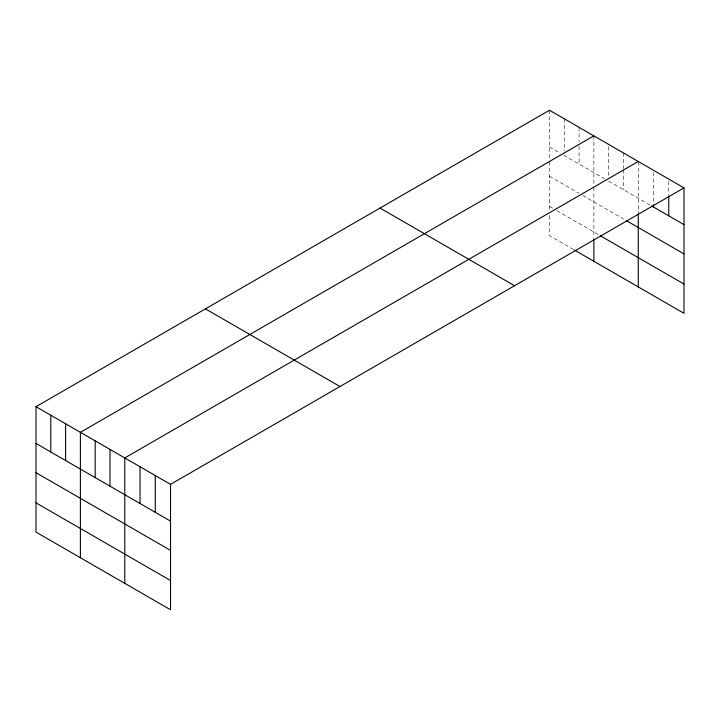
<?xml version="1.0" encoding="UTF-8"?>
<svg xmlns="http://www.w3.org/2000/svg" width="720" height="720" viewBox="0 0 720 720"><rect width="100%" height="100%" fill="white"/><g stroke="black" fill="none" stroke-linecap="round" stroke-linejoin="round"><path stroke-width="0.54" stroke-dasharray="3.6 2.7" d="M549.477 146.988L559.647 152.865M604.971 179.028L564.273 155.529L564.273 152.19M608.67 181.161L650.646 205.398M549.477 176.247L579.069 193.338M582.768 195.471L623.466 218.961M549.477 206.388L553.176 208.53M556.875 210.663L598.491 234.693M573.525 249.534L549.477 235.647L549.477 214.749M668.754 181.323L668.754 194.688M653.508 172.521L653.508 203.706M638.262 161.487L638.262 212.877M623.466 152.946L623.466 168.543M623.466 169.659L623.466 189.702M608.67 146.628L608.67 176.706M593.865 135.864L593.865 185.157M593.865 187.245L593.865 238.293M579.069 127.314L579.069 141.795M579.069 146.25L579.069 164.079M564.273 118.773L564.273 151.074M549.477 110.232L549.477 160.569M549.477 161.622L549.477 210.573"/><path stroke-width="1.08" d="M36 406.683L170.523 484.353L170.523 609.768L36 532.107L36 406.683L549.477 110.232L684 187.893L684 313.317L574.443 250.065M593.865 135.864L80.397 432.315L80.397 557.73M638.262 161.487L124.785 457.938L124.785 583.362M170.523 484.353L684 187.893M651.6 205.947L684 224.658M626.238 220.563L684 253.917M600.345 235.764L684 284.058M380.025 208.062L514.557 285.723M205.443 308.853L339.975 386.523M36 443.439L170.523 521.109M36 472.698L170.523 550.368M36 502.848L170.523 580.509M668.754 195.804L668.754 215.856M653.508 204.822L653.508 207.054M638.262 213.921L638.262 286.911M593.865 239.337L593.865 261.279M155.277 475.551L155.277 512.307M140.031 466.749L140.031 503.505M109.989 449.397L109.989 486.162M95.193 440.856L95.193 477.612M65.592 423.765L65.592 460.53M50.796 415.224L50.796 451.989"/></g></svg>
